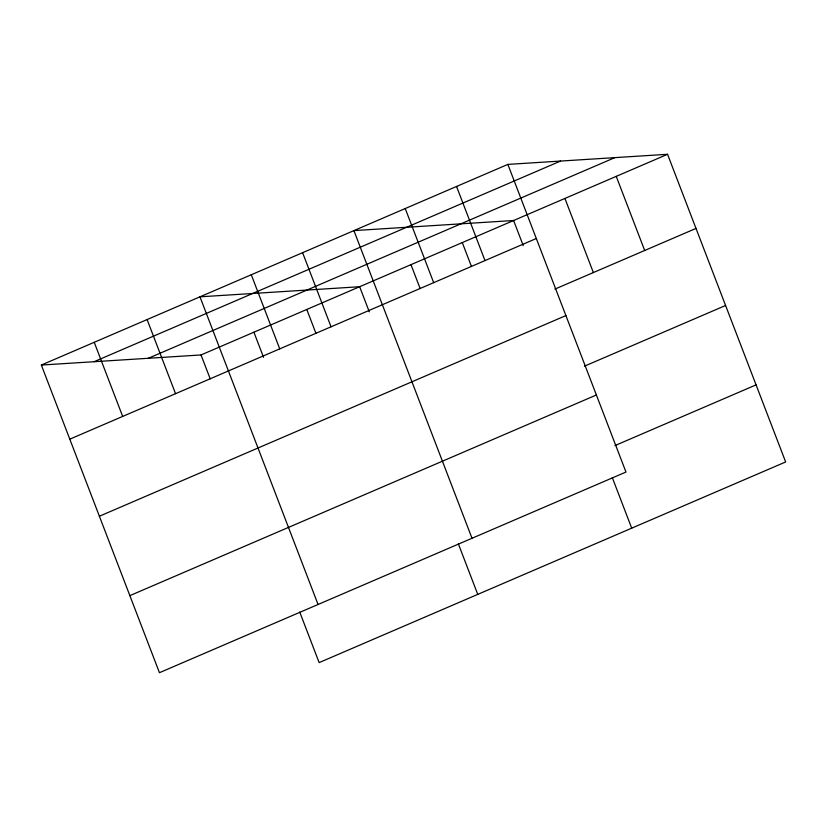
<?xml version="1.0" encoding="UTF-8"?>
<svg xmlns="http://www.w3.org/2000/svg" width="827" height="827" viewBox="0 0 827 827"><rect width="100%" height="100%" fill="white"/><g stroke="black" fill="none" stroke-linecap="round" stroke-linejoin="round"><path stroke-width="1.24" d="M507.861 164.397L625.967 472.052L159.446 672.702L41.35 365.048L507.861 164.397L667.554 154.298L785.65 461.952L319.139 662.603L299.725 612.032M94.051 361.719L560.561 161.058M148.343 358.277L614.854 157.626M41.35 365.048L201.033 354.948L667.554 154.298M69.799 439.168L536.32 238.507M554.886 289.109L696.003 228.417M99.385 516.234L565.895 315.583M584.462 366.175L725.589 305.483M129.86 595.636L596.381 394.986M614.947 445.588L756.064 384.886M616.239 176.368L644.688 250.488M564.913 198.439L593.372 272.559M523.243 245.619L513.598 220.509L353.915 230.609L472.01 538.263M612.29 477.592L631.704 528.174M456.545 186.468L484.994 260.577M462.283 242.58L471.462 266.49M405.23 208.538L433.679 282.658M410.967 264.661L420.147 288.561M369.287 311.831L359.652 286.731L199.969 296.821L318.064 604.485M458.334 543.804L477.748 594.386M302.599 252.68L331.048 326.799M306.776 309.474L315.955 333.374M251.284 274.75L279.733 348.87M253.91 332.206L263.544 357.316M201.033 354.948L210.213 378.859M147.092 319.563L175.541 393.683M94.226 342.306L122.675 416.426"/></g></svg>
